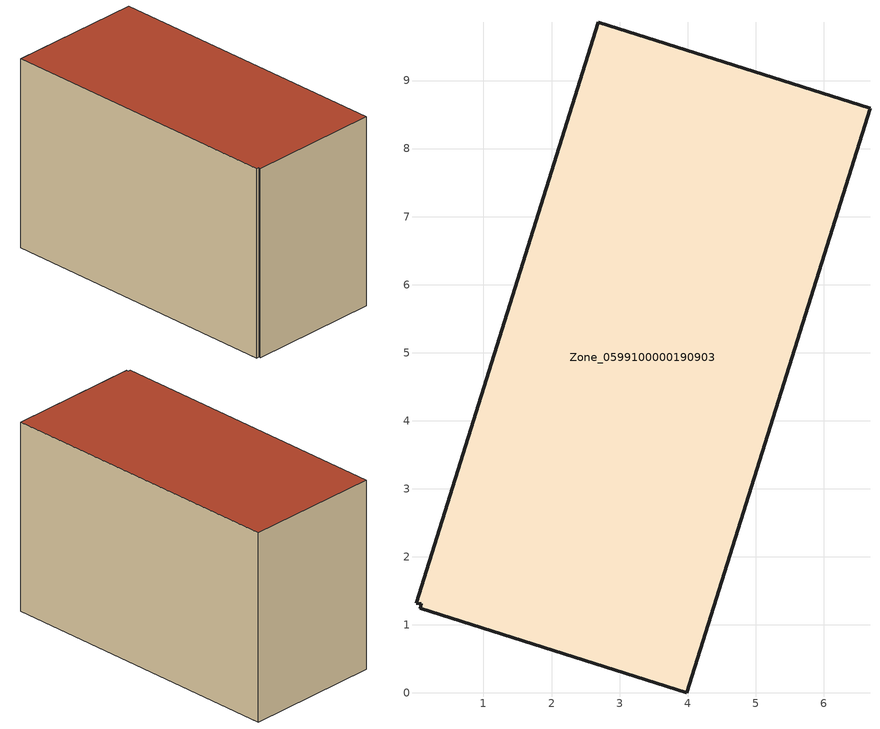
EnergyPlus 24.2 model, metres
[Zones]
Zone_0599100000190903
 floor ground (C_G): 0.09,1.31 0.02,1.32 2.69,9.86 6.68,8.59 3.99,0 0.07,1.25 z0
 wall outside (C_F): 3.99,0 6.68,8.59 2.69,9.86 0.02,1.32 0.09,1.31 0.07,1.25 3.99,0 z0:5.85
 roof outside (C_R): 0.09,1.31 0.07,1.25 3.99,0 6.68,8.59 2.69,9.86 0.02,1.32 z5.85
[BUILDING]
Pand.0599100000190903: North Axis=0; Terrain=City; Loads Convergence Tolerance Value=0.04; Temperature Convergence Tolerance Value=0.4; Solar Distribution=FullExterior; Maximum Number of Warmup Days=25; Minimum Number of Warmup Days=1
[Site:Location]
Rotterdam.The.Hague.AP_ZH_NLD Design_Conditions: Latitude=51.96; Longitude=4.45; Time Zone=1; Elevation=-4.5
[SITE:GROUNDTEMPERATURE:BUILDINGSURFACE]
18, 18, 18, 18, 18, 18, 18, 18, 18, 18, 18, 18
[MATERIAL] Thermal Absorptance=0.9; Solar Absorptance=0.7; Visible Absorptance=0.7
Name | Roughness | Thickness | Conductivity | Density | Specific Heat
G.TI.1946-1964 | MediumSmooth | 0.15 | 1 | 540 | 1210
F.TI.1946-1964 | Rough | 0.3 | 0.857143 | 1920 | 840
R.TI.1946-1964 | MediumRough | 0.2 | 0.277778 | 1500 | 1000
[CONSTRUCTION]
C_G: G.TI.1946-1964
C_F: F.TI.1946-1964
C_R: R.TI.1946-1964
[ZONE]
Zone_0599100000190903: Type=1; Multiplier=1; Ceiling Height=Autocalculate; Volume=Autocalculate; Floor Area=autocalculate; Part of Total Floor Area=Yes
[ZONEINFILTRATION:DESIGNFLOWRATE]
Infil_Zone_0599100000190903: Zone or ZoneList or Space or SpaceList=Zone_0599100000190903; Schedule=AlwaysOn; Design Flow Rate Calculation Method=Flow/Area; Flow Rate per Floor Area=0.003; Constant Term Coefficient=1; Temperature Term Coefficient=0; Velocity Term Coefficient=0; Velocity Squared Term Coefficient=0
[HVACTEMPLATE:ZONE:IDEALLOADSAIRSYSTEM]
Zone_0599100000190903: Maximum Heating Supply Air Temperature=50; Minimum Cooling Supply Air Temperature=13; Maximum Heating Supply Air Humidity Ratio=0.0156; Minimum Cooling Supply Air Humidity Ratio=0.0077; Heating Limit=NoLimit; Cooling Limit=NoLimit; Dehumidification Control Type=ConstantSensibleHeatRatio; Cooling Sensible Heat Ratio=0.7; Dehumidification Setpoint=60; Humidification Control Type=None; Humidification Setpoint=30; Outdoor Air Method=None; Outdoor Air Flow Rate per Person=0.00944; Outdoor Air Flow Rate per Zone Floor Area=0; Outdoor Air Flow Rate per Zone=0; Demand Controlled Ventilation Type=None; Outdoor Air Economizer Type=NoEconomizer; Heat Recovery Type=None; Sensible Heat Recovery Effectiveness=0.7; Latent Heat Recovery Effectiveness=0.65
[ZONECONTROL:THERMOSTAT]
ThermostatControl_Zone_0599100000190903: Zone or ZoneList=Zone_0599100000190903; Control Type Schedule=DualSetpointControlType; Control 1=Thermostat_Zone_0599100000190903; Temperature Difference Between Cutout And Setpoint=0
[THERMOSTATSETPOINT:DUALSETPOINT]
Thermostat_Zone_0599100000190903: Heating Setpoint Temperature Schedule=HeatingSetpoint_Zone_0599100000190903; Cooling Setpoint Temperature Schedule=CoolingSetpoint_Zone_0599100000190903
[SCHEDULE:COMPACT]
HeatingSetpoint_Zone_0599100000190903: Through: 12/31, For: AllDays, Until: 24:00, 21
CoolingSetpoint_Zone_0599100000190903: Through: 12/31, For: AllDays, Until: 24:00, 24
DualSetpointControlType: Through: 12/31, For: AllDays, Until: 24:00, 4
AlwaysOn: Through: 12/31, For: AllDays, Until: 24:00, 1
